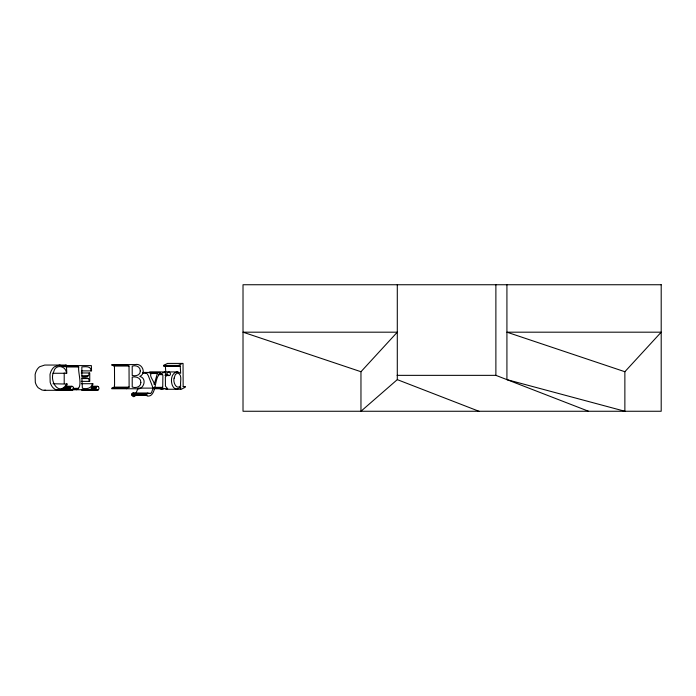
<?xml version="1.0" encoding="UTF-8"?>
<svg xmlns="http://www.w3.org/2000/svg" width="696" height="696" viewBox="0 0 696 696"><rect width="100%" height="100%" fill="white"/><g stroke="black" fill="none" stroke-linecap="round" stroke-linejoin="round"><path stroke-width="1.04" d="M89.218 372.96L88.966 374.718L87.539 376.319L81.85 376.475L81.85 366.923C85.173 366.749 91.28 365.722 91.002 370.89M134.937 396.329C132.492 398.103 130.309 393.31 133.284 392.979L135.302 393.631L150.632 393.501L151.641 392.274L153.094 388.116L148.344 375.796L147.065 373.587L142.81 373.091M142.593 372.43L160.411 372.43L158.471 375.553C154.503 380.086 156.174 397.442 147.221 396.024C146.264 395.084 146.612 392.953 148.161 392.979L150.632 393.501M71.992 390.265L70.862 389.682L70.392 388.29L70.862 386.88L71.992 386.306L73.132 386.889L73.593 388.29L73.123 389.682L71.992 390.265L44.318 390.317L42.021 390.038L38.263 387.811A12.128 9.814 -90 0 1 35.296 382.252L35.131 374.587A13.433 10.866 -90 0 1 36.827 369.985A11.536 9.335 90 0 1 39.724 366.714L44.744 365.052L66.381 365.052L66.825 373.265L53.018 373.265M97.405 390.265L96.274 389.682L95.804 388.29L96.274 386.88L97.405 386.306L98.545 386.889L99.006 388.29L98.536 389.682L97.405 390.265L82.537 390.265L81.397 389.682M112.482 388.09L114.24 387.133L114.579 384.479L114.475 367.036L114.153 366.035L112.482 365.252M129.117 387.133L129.03 366.035L127.359 365.252L111.751 365.252L111.751 364.591L135.067 364.591C142.141 362.746 146.752 373.474 139.774 376.423C147.822 378.285 143.585 390.952 135.851 388.751L111.751 388.751L111.751 388.09L127.359 388.09L129.117 387.133L114.24 387.133M53.018 383.74L67.277 384.096C65.581 390.108 57.472 392.535 53.131 387.811A12.128 9.814 90 0 1 50.173 382.252L49.999 374.587A13.433 10.866 -90 0 1 51.704 369.985A11.536 9.335 -90 0 1 54.593 366.714L59.621 365.052L64.667 366.722L65.876 365.052M91.35 389.769L93.038 383.705L81.354 383.705M153.485 388.116L160.915 388.116L162.725 387.35L162.899 375.361L162.559 374.57L160.915 374.587L160.776 373.943L164.769 371.951M92.464 383.705C91.533 388.594 86.426 389.264 82.372 388.238L81.85 377.771C84.625 377.589 89.81 376.901 89.218 381.373M73.097 389.108C85.008 392.039 77.587 372.995 78.709 366.975L76.978 366.261L65.659 366.261M66.825 383.74C58.995 397.251 48.746 380.547 53.862 371.447C55.419 363.712 66.433 365.8 66.381 373.265M360.963 371.725L397.294 332.183L243.017 332.183L360.963 371.725L360.963 411.258L397.294 379.633L397.294 284.742M624.869 371.725L661.2 332.183L506.923 332.183L624.869 371.725L624.869 411.258L506.923 379.633L506.923 284.742M135.755 393.501L138.217 388.116L153.094 388.116M148.3 372.751L149.892 371.951L177.784 371.934L180.673 373.3L180.221 365.983L163.778 366.035L163.595 365.409L167.527 363.416L183.048 363.416L183.152 385.784L183.5 386.671L185.093 386.611L185.258 387.237L181.334 389.255L165.796 389.255M163.595 365.409L178.463 365.409L182.395 363.416M163.908 388.707L161.916 389.255L159.889 388.69M163.778 366.035L179.646 365.748M165.091 375.588L169.824 375.466L170.607 373.926L169.502 372.099L167.91 372.177L165.37 375.623L165.37 371.951M57.733 390.117L56.498 390.117L72.602 390.117M82.537 390.265L83.146 390.117M151.85 373.091C147.787 375.092 154.686 381.538 154.242 384.462L157.339 373.517L150.806 373.091M177.784 371.934C167.075 372.36 171.268 395.92 180.673 386.915L180.673 389.255M44.318 390.317L45.614 390.221M65.659 365.6L91.35 365.6L91.567 370.89L81.441 370.89M62.475 365.809L65.668 365.809M164.769 365.748L180.221 365.983M114.153 366.035L129.03 366.035M62.153 366.383L65.346 366.383M65.963 366.975L78.709 366.975M81.249 372.96L89.749 372.96L89.749 381.373L81.249 381.373M150.606 373.204L156.983 373.204M149.91 373.517L157.339 373.517M158.653 373.943L160.776 373.943M158.305 374.57L162.559 374.57M165.613 375.431L169.337 375.588M397.103 375.353L495.883 375.353L588.546 411.258M82.006 375.849L88.383 375.849M82.093 378.554L88.47 378.554M65.615 386.306L71.992 386.306M92.098 386.306L97.405 386.306M66.068 386.454L72.61 386.454M92.542 386.454L98.032 386.454M182.97 386.611L185.093 386.611M65.546 386.88L70.862 386.88M92.029 386.88L96.274 386.88M154.225 387.35L162.725 387.35M64.136 387.515L70.505 387.515M91.672 387.515L95.926 387.515M153.92 387.715L162.42 387.715M64.015 388.29L70.392 388.29M73.367 388.342L78.674 388.342M91.559 388.29L95.804 388.29M72.976 388.699L78.291 388.699M153.485 388.751L167.684 388.751L165.439 386.132L165.37 377.119L167.275 374.352L168.806 375.431M62.005 389.047L70.505 389.047M90.611 389.047L95.926 389.047M61.3 389.682L70.862 389.682M72.036 389.769L96.274 389.682M81.919 390.117L98.023 390.117M132.666 393.092L147.543 393.092M132.196 393.431L147.073 393.431M131.901 393.962L146.778 393.962M131.805 394.632L146.673 394.632M131.935 395.371L146.812 395.371M120.199 364.591L123.992 365.017M397.294 379.633L478.909 411.258M165.352 365.983L165.796 372.299M178.463 365.409L178.654 366.035M495.883 284.742L495.883 375.353M160.915 388.116L160.915 388.751M156.121 372.43L156.121 373.091M152.154 372.43L152.154 373.091M145.995 372.43L145.995 373.091M126.62 364.591L126.62 365.252M126.62 388.09L126.62 388.751M76.29 365.6L76.29 366.261M76.29 389.108L76.29 389.769M64.206 372.943L64.206 383.409M174.122 378.189C172.747 381.878 176.445 390.656 180.673 385.671C179.907 382.069 182.778 374.509 177.611 373.039L175.349 374.448L174.122 378.189M140.862 382.443C141.088 386.941 135.737 388.499 132.214 387.011L132.214 377.101C135.964 376.171 141.088 377.885 140.862 382.443M140.287 370.898C140.601 375.301 135.624 376.458 132.214 375.457L132.214 366.174C135.659 364.756 140.496 366.749 140.287 370.898M661.2 284.742L243.017 284.742L243.017 411.258L661.2 411.258L661.2 284.742"/></g></svg>
